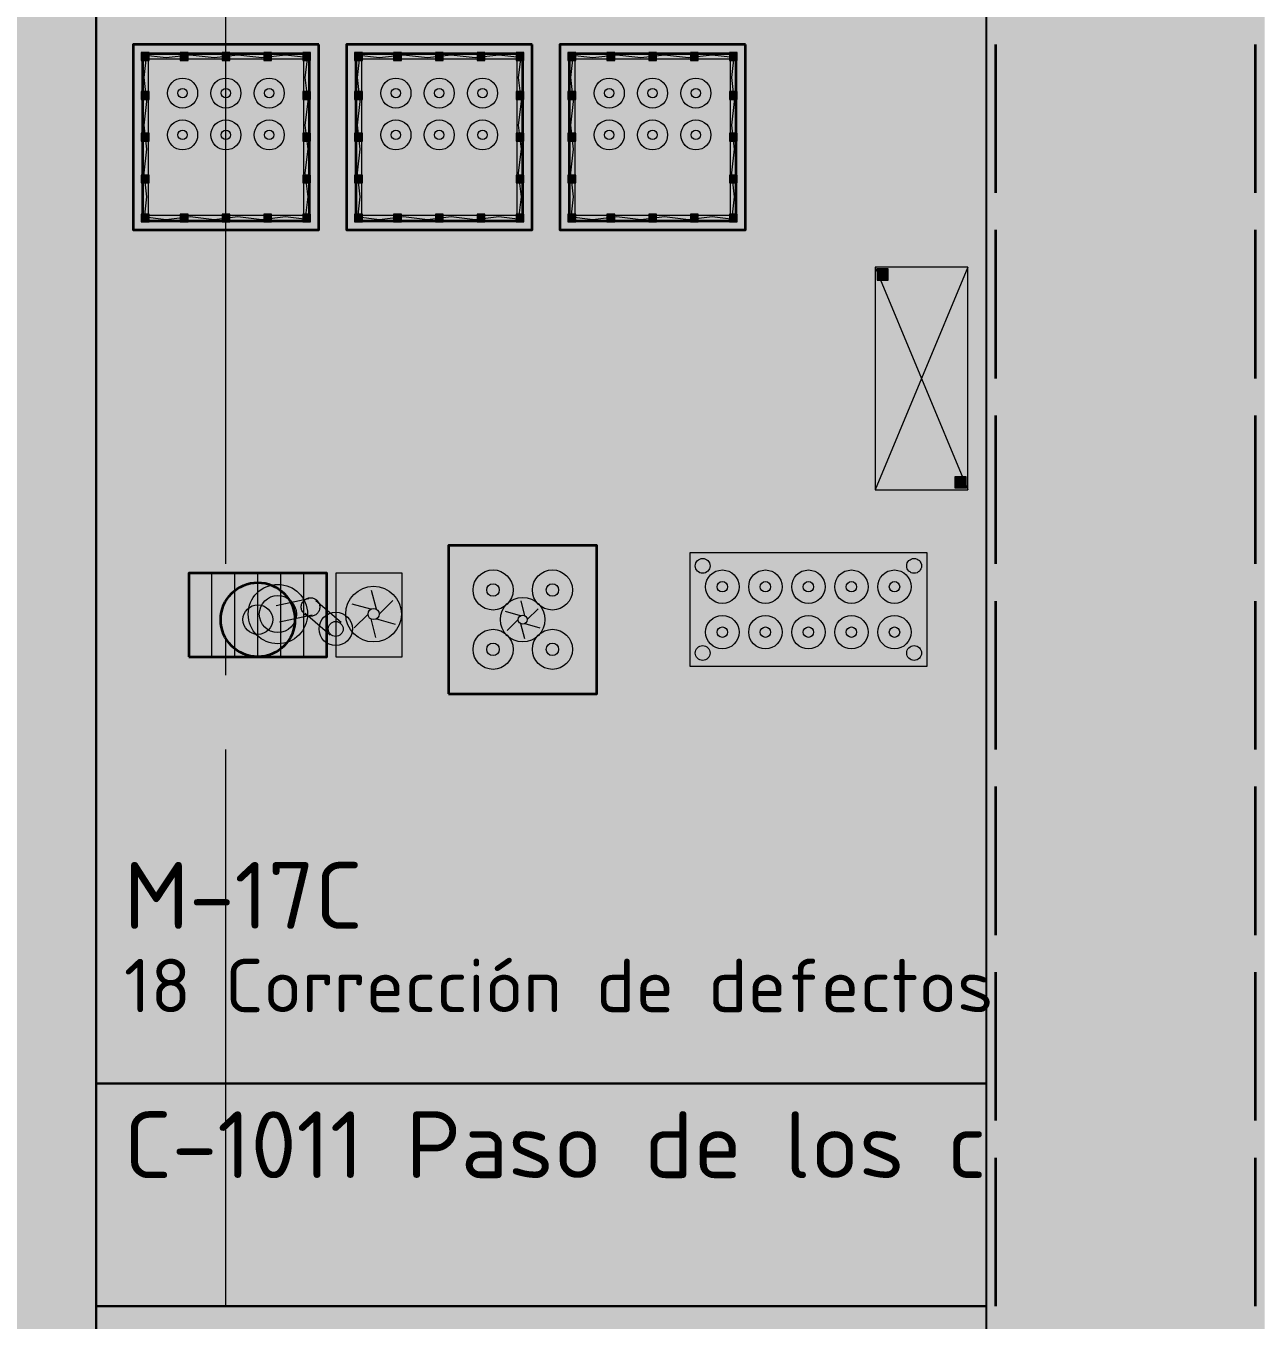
# Model space of a CAD drawing. Header units: millimetres. Extents: x 0 to 1189, y 0 to 841.
# Drawn here: x 432.61 to 465.88, y 529.12 to 564 of the extents above; entities that cross this region are included whole.
import ezdxf
from ezdxf.enums import TextEntityAlignment as Align

# ---------------------------------------------------------------- set-up
doc = ezdxf.new("R2010")
doc.units = ezdxf.units.MM
doc.linetypes.add('IRAM-E-TRAZOS', pattern=[5, 4, -1])
doc.linetypes.add('IRAM-F-TRAZO-PUNTO', pattern=[20, 15, -2, 1, -2])
for name, color, linetype, lineweight in [('A-EJE', 1, 'IRAM-F-TRAZO-PUNTO', 18), ('A-EQUIPO-FINO', 8, 'CONTINUOUS', 13), ('A-EQUIPO-OCULTO', 8, 'IRAM-E-TRAZOS', 13), ('A-EQUIPO-RELLENO', 9, 'CONTINUOUS', 13), ('A-RELLENO', 9, 'CONTINUOUS', 13), ('A-SECTOR', 1, 'CONTINUOUS', 25), ('A-SECTOR-TXT', 1, 'CONTINUOUS', 25)]:
    doc.layers.add(name, color=color, linetype=linetype, lineweight=lineweight)
doc.layers.add('A-EQUIPO', color=30, linetype='CONTINUOUS', lineweight=35, true_color=0xe67800)
doc.layers.add('A-PASILLO', color=2, linetype='IRAM-E-TRAZOS', lineweight=35, true_color=0xd7a500)
doc.styles.add('ISO3098', font='isocpeur.ttf')

msp = doc.modelspace()

# ---------------------------------------------------------------- hatches: boundary and pattern name
at = {"layer": 'A-EQUIPO-RELLENO', "true_color": 0xf5f5f5}
h = msp.add_hatch(color=7, dxfattribs=at)
h.dxf.hatch_style = 1
h.paths.add_polyline_path([(440.5, 563.5), (435.5, 563.5), (435.5, 558.5), (440.5, 558.5)])
at = {"layer": 'A-EQUIPO-RELLENO', "true_color": 0x969ba0}
h = msp.add_hatch(color=7, dxfattribs=at)
h.dxf.hatch_style = 1
h.paths.add_polyline_path([(435.93, 563.28), (435.72, 563.28), (435.72, 563.07), (435.93, 563.07)])
h = msp.add_hatch(color=7, dxfattribs=at)
h.dxf.hatch_style = 1
h.paths.add_polyline_path([(435.93, 563.28), (435.72, 563.28), (435.72, 563.07), (435.93, 563.07)])
h = msp.add_hatch(color=7, dxfattribs=at)
h.dxf.hatch_style = 1
h.paths.add_polyline_path([(436.98, 563.28), (436.77, 563.28), (436.77, 563.07), (436.98, 563.07)])
h = msp.add_hatch(color=7, dxfattribs=at)
h.dxf.hatch_style = 1
h.paths.add_polyline_path([(438.105, 563.28), (437.895, 563.28), (437.895, 563.07), (438.105, 563.07)])
h = msp.add_hatch(color=7, dxfattribs=at)
h.dxf.hatch_style = 1
h.paths.add_polyline_path([(439.23, 563.28), (439.02, 563.28), (439.02, 563.07), (439.23, 563.07)])
h = msp.add_hatch(color=7, dxfattribs=at)
h.dxf.hatch_style = 1
h.paths.add_polyline_path([(440.28, 563.28), (440.07, 563.28), (440.07, 563.07), (440.28, 563.07)])
h = msp.add_hatch(color=7, dxfattribs=at)
h.dxf.hatch_style = 1
h.paths.add_polyline_path([(440.28, 563.28), (440.07, 563.28), (440.07, 563.07), (440.28, 563.07)])
at = {"layer": 'A-EQUIPO-RELLENO', "true_color": 0xf5f5f5}
h = msp.add_hatch(color=7, dxfattribs=at)
h.dxf.hatch_style = 1
h.paths.add_polyline_path([(446.25, 563.5), (441.25, 563.5), (441.25, 558.5), (446.25, 558.5)])
at = {"layer": 'A-EQUIPO-RELLENO', "true_color": 0x969ba0}
h = msp.add_hatch(color=7, dxfattribs=at)
h.dxf.hatch_style = 1
h.paths.add_polyline_path([(441.68, 563.28), (441.47, 563.28), (441.47, 563.07), (441.68, 563.07)])
h = msp.add_hatch(color=7, dxfattribs=at)
h.dxf.hatch_style = 1
h.paths.add_polyline_path([(441.68, 563.28), (441.47, 563.28), (441.47, 563.07), (441.68, 563.07)])
h = msp.add_hatch(color=7, dxfattribs=at)
h.dxf.hatch_style = 1
h.paths.add_polyline_path([(442.73, 563.28), (442.52, 563.28), (442.52, 563.07), (442.73, 563.07)])
h = msp.add_hatch(color=7, dxfattribs=at)
h.dxf.hatch_style = 1
h.paths.add_polyline_path([(443.855, 563.28), (443.645, 563.28), (443.645, 563.07), (443.855, 563.07)])
h = msp.add_hatch(color=7, dxfattribs=at)
h.dxf.hatch_style = 1
h.paths.add_polyline_path([(444.98, 563.28), (444.77, 563.28), (444.77, 563.07), (444.98, 563.07)])
h = msp.add_hatch(color=7, dxfattribs=at)
h.dxf.hatch_style = 1
h.paths.add_polyline_path([(446.03, 563.28), (445.82, 563.28), (445.82, 563.07), (446.03, 563.07)])
h = msp.add_hatch(color=7, dxfattribs=at)
h.dxf.hatch_style = 1
h.paths.add_polyline_path([(446.03, 563.28), (445.82, 563.28), (445.82, 563.07), (446.03, 563.07)])
at = {"layer": 'A-EQUIPO-RELLENO', "true_color": 0xf5f5f5}
h = msp.add_hatch(color=7, dxfattribs=at)
h.dxf.hatch_style = 1
h.paths.add_polyline_path([(452, 563.5), (447, 563.5), (447, 558.5), (452, 558.5)])
at = {"layer": 'A-EQUIPO-RELLENO', "true_color": 0x969ba0}
h = msp.add_hatch(color=7, dxfattribs=at)
h.dxf.hatch_style = 1
h.paths.add_polyline_path([(447.43, 563.28), (447.22, 563.28), (447.22, 563.07), (447.43, 563.07)])
h = msp.add_hatch(color=7, dxfattribs=at)
h.dxf.hatch_style = 1
h.paths.add_polyline_path([(447.43, 563.28), (447.22, 563.28), (447.22, 563.07), (447.43, 563.07)])
h = msp.add_hatch(color=7, dxfattribs=at)
h.dxf.hatch_style = 1
h.paths.add_polyline_path([(448.48, 563.28), (448.27, 563.28), (448.27, 563.07), (448.48, 563.07)])
h = msp.add_hatch(color=7, dxfattribs=at)
h.dxf.hatch_style = 1
h.paths.add_polyline_path([(449.605, 563.28), (449.395, 563.28), (449.395, 563.07), (449.605, 563.07)])
h = msp.add_hatch(color=7, dxfattribs=at)
h.dxf.hatch_style = 1
h.paths.add_polyline_path([(450.73, 563.28), (450.52, 563.28), (450.52, 563.07), (450.73, 563.07)])
h = msp.add_hatch(color=7, dxfattribs=at)
h.dxf.hatch_style = 1
h.paths.add_polyline_path([(451.78, 563.28), (451.57, 563.28), (451.57, 563.07), (451.78, 563.07)])
h = msp.add_hatch(color=7, dxfattribs=at)
h.dxf.hatch_style = 1
h.paths.add_polyline_path([(451.78, 563.28), (451.57, 563.28), (451.57, 563.07), (451.78, 563.07)])
h = msp.add_hatch(color=7, dxfattribs=at)
h.dxf.hatch_style = 1
h.paths.add_polyline_path([(435.93, 562.23), (435.72, 562.23), (435.72, 562.02), (435.93, 562.02)])
h = msp.add_hatch(color=7, dxfattribs=at)
h.dxf.hatch_style = 1
h.paths.add_polyline_path([(440.28, 562.23), (440.07, 562.23), (440.07, 562.02), (440.28, 562.02)])
h = msp.add_hatch(color=7, dxfattribs=at)
h.dxf.hatch_style = 1
h.paths.add_polyline_path([(441.68, 562.23), (441.47, 562.23), (441.47, 562.02), (441.68, 562.02)])
h = msp.add_hatch(color=7, dxfattribs=at)
h.dxf.hatch_style = 1
h.paths.add_polyline_path([(446.03, 562.23), (445.82, 562.23), (445.82, 562.02), (446.03, 562.02)])
h = msp.add_hatch(color=7, dxfattribs=at)
h.dxf.hatch_style = 1
h.paths.add_polyline_path([(447.43, 562.23), (447.22, 562.23), (447.22, 562.02), (447.43, 562.02)])
h = msp.add_hatch(color=7, dxfattribs=at)
h.dxf.hatch_style = 1
h.paths.add_polyline_path([(451.78, 562.23), (451.57, 562.23), (451.57, 562.02), (451.78, 562.02)])
h = msp.add_hatch(color=7, dxfattribs=at)
h.dxf.hatch_style = 1
h.paths.add_polyline_path([(435.93, 561.105), (435.72, 561.105), (435.72, 560.895), (435.93, 560.895)])
h = msp.add_hatch(color=7, dxfattribs=at)
h.dxf.hatch_style = 1
h.paths.add_polyline_path([(440.28, 561.105), (440.07, 561.105), (440.07, 560.895), (440.28, 560.895)])
h = msp.add_hatch(color=7, dxfattribs=at)
h.dxf.hatch_style = 1
h.paths.add_polyline_path([(441.68, 561.105), (441.47, 561.105), (441.47, 560.895), (441.68, 560.895)])
h = msp.add_hatch(color=7, dxfattribs=at)
h.dxf.hatch_style = 1
h.paths.add_polyline_path([(446.03, 561.105), (445.82, 561.105), (445.82, 560.895), (446.03, 560.895)])
h = msp.add_hatch(color=7, dxfattribs=at)
h.dxf.hatch_style = 1
h.paths.add_polyline_path([(447.43, 561.105), (447.22, 561.105), (447.22, 560.895), (447.43, 560.895)])
h = msp.add_hatch(color=7, dxfattribs=at)
h.dxf.hatch_style = 1
h.paths.add_polyline_path([(451.78, 561.105), (451.57, 561.105), (451.57, 560.895), (451.78, 560.895)])
h = msp.add_hatch(color=7, dxfattribs=at)
h.dxf.hatch_style = 1
h.paths.add_polyline_path([(435.93, 559.98), (435.72, 559.98), (435.72, 559.77), (435.93, 559.77)])
h = msp.add_hatch(color=7, dxfattribs=at)
h.dxf.hatch_style = 1
h.paths.add_polyline_path([(440.28, 559.98), (440.07, 559.98), (440.07, 559.77), (440.28, 559.77)])
h = msp.add_hatch(color=7, dxfattribs=at)
h.dxf.hatch_style = 1
h.paths.add_polyline_path([(441.68, 559.98), (441.47, 559.98), (441.47, 559.77), (441.68, 559.77)])
h = msp.add_hatch(color=7, dxfattribs=at)
h.dxf.hatch_style = 1
h.paths.add_polyline_path([(446.03, 559.98), (445.82, 559.98), (445.82, 559.77), (446.03, 559.77)])
h = msp.add_hatch(color=7, dxfattribs=at)
h.dxf.hatch_style = 1
h.paths.add_polyline_path([(447.43, 559.98), (447.22, 559.98), (447.22, 559.77), (447.43, 559.77)])
h = msp.add_hatch(color=7, dxfattribs=at)
h.dxf.hatch_style = 1
h.paths.add_polyline_path([(451.78, 559.98), (451.57, 559.98), (451.57, 559.77), (451.78, 559.77)])
h = msp.add_hatch(color=7, dxfattribs=at)
h.dxf.hatch_style = 1
h.paths.add_polyline_path([(435.93, 558.93), (435.72, 558.93), (435.72, 558.72), (435.93, 558.72)])
h = msp.add_hatch(color=7, dxfattribs=at)
h.dxf.hatch_style = 1
h.paths.add_polyline_path([(435.93, 558.93), (435.72, 558.93), (435.72, 558.72), (435.93, 558.72)])
h = msp.add_hatch(color=7, dxfattribs=at)
h.dxf.hatch_style = 1
h.paths.add_polyline_path([(436.98, 558.93), (436.77, 558.93), (436.77, 558.72), (436.98, 558.72)])
h = msp.add_hatch(color=7, dxfattribs=at)
h.dxf.hatch_style = 1
h.paths.add_polyline_path([(438.105, 558.93), (437.895, 558.93), (437.895, 558.72), (438.105, 558.72)])
h = msp.add_hatch(color=7, dxfattribs=at)
h.dxf.hatch_style = 1
h.paths.add_polyline_path([(439.23, 558.93), (439.02, 558.93), (439.02, 558.72), (439.23, 558.72)])
h = msp.add_hatch(color=7, dxfattribs=at)
h.dxf.hatch_style = 1
h.paths.add_polyline_path([(440.28, 558.93), (440.07, 558.93), (440.07, 558.72), (440.28, 558.72)])
h = msp.add_hatch(color=7, dxfattribs=at)
h.dxf.hatch_style = 1
h.paths.add_polyline_path([(440.28, 558.93), (440.07, 558.93), (440.07, 558.72), (440.28, 558.72)])
h = msp.add_hatch(color=7, dxfattribs=at)
h.dxf.hatch_style = 1
h.paths.add_polyline_path([(441.68, 558.93), (441.47, 558.93), (441.47, 558.72), (441.68, 558.72)])
h = msp.add_hatch(color=7, dxfattribs=at)
h.dxf.hatch_style = 1
h.paths.add_polyline_path([(441.68, 558.93), (441.47, 558.93), (441.47, 558.72), (441.68, 558.72)])
h = msp.add_hatch(color=7, dxfattribs=at)
h.dxf.hatch_style = 1
h.paths.add_polyline_path([(442.73, 558.93), (442.52, 558.93), (442.52, 558.72), (442.73, 558.72)])
h = msp.add_hatch(color=7, dxfattribs=at)
h.dxf.hatch_style = 1
h.paths.add_polyline_path([(443.855, 558.93), (443.645, 558.93), (443.645, 558.72), (443.855, 558.72)])
h = msp.add_hatch(color=7, dxfattribs=at)
h.dxf.hatch_style = 1
h.paths.add_polyline_path([(444.98, 558.93), (444.77, 558.93), (444.77, 558.72), (444.98, 558.72)])
h = msp.add_hatch(color=7, dxfattribs=at)
h.dxf.hatch_style = 1
h.paths.add_polyline_path([(446.03, 558.93), (445.82, 558.93), (445.82, 558.72), (446.03, 558.72)])
h = msp.add_hatch(color=7, dxfattribs=at)
h.dxf.hatch_style = 1
h.paths.add_polyline_path([(446.03, 558.93), (445.82, 558.93), (445.82, 558.72), (446.03, 558.72)])
h = msp.add_hatch(color=7, dxfattribs=at)
h.dxf.hatch_style = 1
h.paths.add_polyline_path([(447.43, 558.93), (447.22, 558.93), (447.22, 558.72), (447.43, 558.72)])
h = msp.add_hatch(color=7, dxfattribs=at)
h.dxf.hatch_style = 1
h.paths.add_polyline_path([(447.43, 558.93), (447.22, 558.93), (447.22, 558.72), (447.43, 558.72)])
h = msp.add_hatch(color=7, dxfattribs=at)
h.dxf.hatch_style = 1
h.paths.add_polyline_path([(448.48, 558.93), (448.27, 558.93), (448.27, 558.72), (448.48, 558.72)])
h = msp.add_hatch(color=7, dxfattribs=at)
h.dxf.hatch_style = 1
h.paths.add_polyline_path([(449.605, 558.93), (449.395, 558.93), (449.395, 558.72), (449.605, 558.72)])
h = msp.add_hatch(color=7, dxfattribs=at)
h.dxf.hatch_style = 1
h.paths.add_polyline_path([(450.73, 558.93), (450.52, 558.93), (450.52, 558.72), (450.73, 558.72)])
h = msp.add_hatch(color=7, dxfattribs=at)
h.dxf.hatch_style = 1
h.paths.add_polyline_path([(451.78, 558.93), (451.57, 558.93), (451.57, 558.72), (451.78, 558.72)])
h = msp.add_hatch(color=7, dxfattribs=at)
h.dxf.hatch_style = 1
h.paths.add_polyline_path([(451.78, 558.93), (451.57, 558.93), (451.57, 558.72), (451.78, 558.72)])
at = {"layer": 'A-EQUIPO-RELLENO', "true_color": 0xeeeeee}
h = msp.add_hatch(color=7, dxfattribs=at)
h.dxf.hatch_style = 1
h.paths.add_polyline_path([(455.5, 557.5), (455.5, 551.5), (458, 551.5), (458, 557.5)])
at = {"layer": 'A-EQUIPO-RELLENO', "true_color": 0x969ba0}
h = msp.add_hatch(color=7, dxfattribs=at)
h.dxf.hatch_style = 1
h.paths.add_polyline_path([(455.55, 557.45), (455.55, 557.15), (455.85, 557.15), (455.85, 557.45)])
h = msp.add_hatch(color=7, dxfattribs=at)
h.dxf.hatch_style = 1
h.paths.add_polyline_path([(457.65, 551.85), (457.65, 551.55), (457.95, 551.55), (457.95, 551.85)])
at = {"layer": 'A-EQUIPO-RELLENO', "true_color": 0xe6e6dc}
h = msp.add_hatch(color=7, dxfattribs=at)
h.dxf.hatch_style = 1
h.paths.add_polyline_path([(444, 546), (448, 546), (448, 550), (444, 550)])
at = {"layer": 'A-EQUIPO-RELLENO', "true_color": 0xeeeeee}
h = msp.add_hatch(color=7, dxfattribs=at)
h.dxf.hatch_style = 1
h.paths.add_polyline_path([(450.5, 546.75), (456.9, 546.75), (456.9, 549.8), (450.5, 549.8)])
h = msp.add_hatch(color=7, dxfattribs=at)
h.dxf.hatch_style = 1
h.paths.add_polyline_path([(437, 547), (440.72, 547), (440.72, 549.25), (437, 549.25)])
at = {"layer": 'A-EQUIPO-RELLENO', "true_color": 0xcdd0d4}
h = msp.add_hatch(color=7, dxfattribs=at)
h.dxf.hatch_style = 1
h.paths.add_polyline_path([(440.96, 547), (442.75, 547), (442.75, 549.25), (440.96, 549.25)])
at = {"layer": 'A-RELLENO', "true_color": 0xf6f6f6}
h = msp.add_hatch(color=7, dxfattribs=at)
h.dxf.hatch_style = 1
h.paths.add_polyline_path([(458.5, 484.5), (466, 484.5), (466, 609.5), (458.5, 609.5)])
at = {"layer": 'A-RELLENO', "true_color": 0xf8d9c0}
h = msp.add_hatch(color=7, dxfattribs=at)
h.dxf.hatch_style = 1
h.paths.add_polyline_path([(428.5, 484.5), (434.5, 484.5), (434.5, 574.5), (428.5, 574.5)])
at = {"layer": 'A-RELLENO', "true_color": 0xfde4c8}
h = msp.add_hatch(color=7, dxfattribs=at)
h.dxf.hatch_style = 1
h.paths.add_polyline_path([(434.5, 535.5), (458.5, 535.5), (458.5, 564.5), (434.5, 564.5)])
at = {"layer": 'A-RELLENO', "true_color": 0xf8d9c0}
h = msp.add_hatch(color=7, dxfattribs=at)
h.dxf.hatch_style = 1
h.paths.add_polyline_path([(434.5, 529.5), (458.5, 529.5), (458.5, 535.5), (434.5, 535.5)])
h = msp.add_hatch(color=7, dxfattribs=at)
h.dxf.hatch_style = 1
h.paths.add_polyline_path([(434.5, 505.5), (458.5, 505.5), (458.5, 529.5), (434.5, 529.5)])

# ---------------------------------------------------------------- linework, layer by layer
at = {"layer": 'A-EJE'}
msp.add_line((438, 369.5), (438, 622.5), dxfattribs=at)
at = {"layer": 'A-EQUIPO'}
for points in [[(440.5, 563.5), (435.5, 563.5), (435.5, 558.5), (440.5, 558.5)], [(440.25, 563.25), (435.75, 563.25), (435.75, 558.75), (440.25, 558.75)], [(446.25, 563.5), (441.25, 563.5), (441.25, 558.5), (446.25, 558.5)], [(446, 563.25), (441.5, 563.25), (441.5, 558.75), (446, 558.75)], [(452, 563.5), (447, 563.5), (447, 558.5), (452, 558.5)], [(451.75, 563.25), (447.25, 563.25), (447.25, 558.75), (451.75, 558.75)], [(444, 546), (448, 546), (448, 550), (444, 550)], [(437, 547), (440.72, 547), (440.72, 549.25), (437, 549.25)]]:
    msp.add_lwpolyline(points, close=True, dxfattribs=at)
msp.add_circle((438.86, 548), 1, dxfattribs=at)
at = {"layer": 'A-EQUIPO-FINO'}
for p, q in [((455.5, 557.5), (458, 551.5)), ((458, 557.5), (455.5, 551.5)), ((437.62, 547), (437.62, 549.25)), ((438.24, 547), (438.24, 549.25)), ((438.86, 547), (438.86, 549.25)), ((439.48, 547), (439.48, 549.25)), ((440.1, 547), (440.1, 549.25))]:
    msp.add_line(p, q, dxfattribs=at)
for points in [[(435.93, 563.28), (435.72, 563.28), (435.72, 563.07), (435.93, 563.07)], [(435.93, 563.28), (435.72, 563.28), (435.72, 563.07), (435.93, 563.07)], [(436.98, 563.28), (436.77, 563.28), (436.77, 563.07), (436.98, 563.07)], [(438.105, 563.28), (437.895, 563.28), (437.895, 563.07), (438.105, 563.07)], [(439.23, 563.28), (439.02, 563.28), (439.02, 563.07), (439.23, 563.07)], [(440.28, 563.28), (440.07, 563.28), (440.07, 563.07), (440.28, 563.07)], [(440.28, 563.28), (440.07, 563.28), (440.07, 563.07), (440.28, 563.07)], [(441.68, 563.28), (441.47, 563.28), (441.47, 563.07), (441.68, 563.07)], [(441.68, 563.28), (441.47, 563.28), (441.47, 563.07), (441.68, 563.07)], [(442.73, 563.28), (442.52, 563.28), (442.52, 563.07), (442.73, 563.07)], [(443.855, 563.28), (443.645, 563.28), (443.645, 563.07), (443.855, 563.07)], [(444.98, 563.28), (444.77, 563.28), (444.77, 563.07), (444.98, 563.07)], [(446.03, 563.28), (445.82, 563.28), (445.82, 563.07), (446.03, 563.07)], [(446.03, 563.28), (445.82, 563.28), (445.82, 563.07), (446.03, 563.07)], [(447.43, 563.28), (447.22, 563.28), (447.22, 563.07), (447.43, 563.07)], [(447.43, 563.28), (447.22, 563.28), (447.22, 563.07), (447.43, 563.07)], [(448.48, 563.28), (448.27, 563.28), (448.27, 563.07), (448.48, 563.07)], [(449.605, 563.28), (449.395, 563.28), (449.395, 563.07), (449.605, 563.07)], [(450.73, 563.28), (450.52, 563.28), (450.52, 563.07), (450.73, 563.07)], [(451.78, 563.28), (451.57, 563.28), (451.57, 563.07), (451.78, 563.07)], [(451.78, 563.28), (451.57, 563.28), (451.57, 563.07), (451.78, 563.07)], [(440.1, 563.1), (435.9, 563.1), (435.9, 558.9), (440.1, 558.9)], [(445.85, 563.1), (441.65, 563.1), (441.65, 558.9), (445.85, 558.9)], [(451.6, 563.1), (447.4, 563.1), (447.4, 558.9), (451.6, 558.9)], [(435.93, 562.23), (435.72, 562.23), (435.72, 562.02), (435.93, 562.02)], [(440.28, 562.23), (440.07, 562.23), (440.07, 562.02), (440.28, 562.02)], [(441.68, 562.23), (441.47, 562.23), (441.47, 562.02), (441.68, 562.02)], [(446.03, 562.23), (445.82, 562.23), (445.82, 562.02), (446.03, 562.02)], [(447.43, 562.23), (447.22, 562.23), (447.22, 562.02), (447.43, 562.02)], [(451.78, 562.23), (451.57, 562.23), (451.57, 562.02), (451.78, 562.02)], [(435.93, 561.105), (435.72, 561.105), (435.72, 560.895), (435.93, 560.895)], [(440.28, 561.105), (440.07, 561.105), (440.07, 560.895), (440.28, 560.895)], [(441.68, 561.105), (441.47, 561.105), (441.47, 560.895), (441.68, 560.895)], [(446.03, 561.105), (445.82, 561.105), (445.82, 560.895), (446.03, 560.895)], [(447.43, 561.105), (447.22, 561.105), (447.22, 560.895), (447.43, 560.895)], [(451.78, 561.105), (451.57, 561.105), (451.57, 560.895), (451.78, 560.895)], [(435.93, 559.98), (435.72, 559.98), (435.72, 559.77), (435.93, 559.77)], [(440.28, 559.98), (440.07, 559.98), (440.07, 559.77), (440.28, 559.77)], [(441.68, 559.98), (441.47, 559.98), (441.47, 559.77), (441.68, 559.77)], [(446.03, 559.98), (445.82, 559.98), (445.82, 559.77), (446.03, 559.77)], [(447.43, 559.98), (447.22, 559.98), (447.22, 559.77), (447.43, 559.77)], [(451.78, 559.98), (451.57, 559.98), (451.57, 559.77), (451.78, 559.77)], [(435.93, 558.93), (435.72, 558.93), (435.72, 558.72), (435.93, 558.72)], [(435.93, 558.93), (435.72, 558.93), (435.72, 558.72), (435.93, 558.72)], [(436.98, 558.93), (436.77, 558.93), (436.77, 558.72), (436.98, 558.72)], [(438.105, 558.93), (437.895, 558.93), (437.895, 558.72), (438.105, 558.72)], [(439.23, 558.93), (439.02, 558.93), (439.02, 558.72), (439.23, 558.72)], [(440.28, 558.93), (440.07, 558.93), (440.07, 558.72), (440.28, 558.72)], [(440.28, 558.93), (440.07, 558.93), (440.07, 558.72), (440.28, 558.72)], [(441.68, 558.93), (441.47, 558.93), (441.47, 558.72), (441.68, 558.72)], [(441.68, 558.93), (441.47, 558.93), (441.47, 558.72), (441.68, 558.72)], [(442.73, 558.93), (442.52, 558.93), (442.52, 558.72), (442.73, 558.72)], [(443.855, 558.93), (443.645, 558.93), (443.645, 558.72), (443.855, 558.72)], [(444.98, 558.93), (444.77, 558.93), (444.77, 558.72), (444.98, 558.72)], [(446.03, 558.93), (445.82, 558.93), (445.82, 558.72), (446.03, 558.72)], [(446.03, 558.93), (445.82, 558.93), (445.82, 558.72), (446.03, 558.72)], [(447.43, 558.93), (447.22, 558.93), (447.22, 558.72), (447.43, 558.72)], [(447.43, 558.93), (447.22, 558.93), (447.22, 558.72), (447.43, 558.72)], [(448.48, 558.93), (448.27, 558.93), (448.27, 558.72), (448.48, 558.72)], [(449.605, 558.93), (449.395, 558.93), (449.395, 558.72), (449.605, 558.72)], [(450.73, 558.93), (450.52, 558.93), (450.52, 558.72), (450.73, 558.72)], [(451.78, 558.93), (451.57, 558.93), (451.57, 558.72), (451.78, 558.72)], [(451.78, 558.93), (451.57, 558.93), (451.57, 558.72), (451.78, 558.72)], [(455.5, 557.5), (455.5, 551.5), (458, 551.5), (458, 557.5)], [(455.55, 557.45), (455.55, 557.15), (455.85, 557.15), (455.85, 557.45)], [(457.65, 551.85), (457.65, 551.55), (457.95, 551.55), (457.95, 551.85)], [(450.5, 546.75), (456.9, 546.75), (456.9, 549.8), (450.5, 549.8)], [(440.96, 547), (442.75, 547), (442.75, 549.25), (440.96, 549.25)]]:
    msp.add_lwpolyline(points, close=True, dxfattribs=at)
for points in [[(435.863, 563.25), (435.787, 562.607), (435.863, 561.964), (435.787, 561.321), (435.863, 560.679), (435.787, 560.036), (435.863, 559.393), (435.787, 558.75)], [(440.137, 558.75), (440.213, 559.393), (440.137, 560.036), (440.213, 560.679), (440.137, 561.321), (440.213, 561.964), (440.137, 562.607), (440.213, 563.25)], [(441.613, 563.25), (441.538, 562.607), (441.613, 561.964), (441.538, 561.321), (441.613, 560.679), (441.538, 560.036), (441.613, 559.393), (441.538, 558.75)], [(445.888, 558.75), (445.963, 559.393), (445.888, 560.036), (445.963, 560.679), (445.888, 561.321), (445.963, 561.964), (445.888, 562.607), (445.963, 563.25)], [(447.362, 563.25), (447.288, 562.607), (447.362, 561.964), (447.288, 561.321), (447.362, 560.679), (447.288, 560.036), (447.362, 559.393), (447.288, 558.75)], [(451.638, 558.75), (451.712, 559.393), (451.638, 560.036), (451.712, 560.679), (451.638, 561.321), (451.712, 561.964), (451.638, 562.607), (451.712, 563.25)], [(440.25, 563.138), (439.607, 563.212), (438.964, 563.138), (438.321, 563.212), (437.679, 563.138), (437.036, 563.212), (436.393, 563.138), (435.75, 563.212)], [(446, 563.138), (445.357, 563.212), (444.714, 563.138), (444.071, 563.212), (443.429, 563.138), (442.786, 563.212), (442.143, 563.138), (441.5, 563.212)], [(451.75, 563.138), (451.107, 563.212), (450.464, 563.138), (449.821, 563.212), (449.179, 563.138), (448.536, 563.212), (447.893, 563.138), (447.25, 563.212)], [(435.75, 558.862), (436.393, 558.787), (437.036, 558.862), (437.679, 558.787), (438.321, 558.862), (438.964, 558.787), (439.607, 558.862), (440.25, 558.787)], [(441.5, 558.862), (442.143, 558.787), (442.786, 558.862), (443.429, 558.787), (444.071, 558.862), (444.714, 558.787), (445.357, 558.862), (446, 558.787)], [(447.25, 558.862), (447.893, 558.787), (448.536, 558.862), (449.179, 558.787), (449.821, 558.862), (450.464, 558.787), (451.107, 558.862), (451.75, 558.787)], [(442.055, 548.28), (441.924, 548.785)], [(441.905, 548.28), (441.402, 548.419)], [(442.13, 548.15), (442.502, 548.516)], [(446.06, 548.104), (445.956, 548.508)], [(446.12, 548), (446.418, 548.293)], [(441.83, 548.15), (441.458, 547.784)], [(441.905, 548.02), (442.036, 547.515)], [(442.055, 548.02), (442.558, 547.881)], [(445.94, 548.104), (445.538, 548.216)], [(445.88, 548), (445.582, 547.707)], [(445.94, 547.896), (446.044, 547.492)], [(446.06, 547.896), (446.462, 547.784)]]:
    msp.add_lwpolyline(points, dxfattribs=at)
for centre, radius in [((436.833, 562.188), 0.405), ((438, 562.188), 0.405), ((439.167, 562.188), 0.405), ((442.583, 562.188), 0.405), ((443.75, 562.188), 0.405), ((444.917, 562.188), 0.405), ((448.333, 562.188), 0.405), ((449.5, 562.188), 0.405), ((450.667, 562.188), 0.405), ((436.833, 562.188), 0.126), ((438, 562.188), 0.126), ((439.167, 562.188), 0.126), ((442.583, 562.188), 0.126), ((443.75, 562.188), 0.126), ((444.917, 562.188), 0.126), ((448.333, 562.188), 0.126), ((449.5, 562.188), 0.126), ((450.667, 562.188), 0.126), ((436.833, 561.062), 0.405), ((436.833, 561.062), 0.126), ((438, 561.062), 0.405), ((438, 561.062), 0.126), ((439.167, 561.062), 0.405), ((439.167, 561.062), 0.126), ((442.583, 561.062), 0.405), ((442.583, 561.062), 0.126), ((443.75, 561.062), 0.405), ((443.75, 561.062), 0.126), ((444.917, 561.062), 0.405), ((444.917, 561.062), 0.126), ((448.333, 561.062), 0.405), ((448.333, 561.062), 0.126), ((449.5, 561.062), 0.405), ((449.5, 561.062), 0.126), ((450.667, 561.062), 0.405), ((450.667, 561.062), 0.126), ((450.85, 549.45), 0.2), ((456.55, 549.45), 0.2), ((445.2, 548.8), 0.54), ((446.8, 548.8), 0.54), ((451.38, 548.888), 0.45), ((452.54, 548.888), 0.45), ((453.7, 548.888), 0.45), ((454.86, 548.888), 0.45), ((456.02, 548.888), 0.45), ((439.4, 548.15), 0.8), ((445.2, 548.8), 0.168), ((446.8, 548.8), 0.168), ((451.38, 548.888), 0.14), ((452.54, 548.888), 0.14), ((453.7, 548.888), 0.14), ((454.86, 548.888), 0.14), ((456.02, 548.888), 0.14), ((439.4, 548.15), 0.5), ((441.98, 548.15), 0.75), ((446, 548), 0.6), ((438.86, 548), 0.4), ((441.98, 548.15), 0.15), ((440.96, 547.75), 0.45), ((440.96, 547.75), 0.2), ((446, 548), 0.12), ((451.38, 547.663), 0.45), ((452.54, 547.663), 0.45), ((453.7, 547.663), 0.45), ((454.86, 547.663), 0.45), ((456.02, 547.663), 0.45), ((445.2, 547.2), 0.54), ((446.8, 547.2), 0.54), ((451.38, 547.663), 0.14), ((452.54, 547.663), 0.14), ((453.7, 547.663), 0.14), ((454.86, 547.663), 0.14), ((456.02, 547.663), 0.14), ((445.2, 547.2), 0.168), ((446.8, 547.2), 0.168), ((450.85, 547.1), 0.2), ((456.55, 547.1), 0.2)]:
    msp.add_circle(centre, radius, dxfattribs=at)
at = {"layer": 'A-EQUIPO-OCULTO'}
for p, q in [((439.25, 563.5), (436.75, 563.5)), ((445, 563.5), (442.5, 563.5)), ((450.75, 563.5), (448.25, 563.5)), ((440.233, 548.56), (439.353, 548.37)), ((441.107, 547.92), (440.427, 548.51)), ((440.327, 548.12), (439.447, 547.93)), ((440.813, 547.58), (440.133, 548.17))]:
    msp.add_line(p, q, dxfattribs=at)
msp.add_circle((440.28, 548.34), 0.25, dxfattribs=at)
at = {"layer": 'A-PASILLO'}
for p, q in [((458.75, 484.5), (458.75, 609.5)), ((465.75, 484.5), (465.75, 609.5))]:
    msp.add_line(p, q, dxfattribs=at)
at = {"layer": 'A-SECTOR'}
for points in [[(428.5, 484.5), (434.5, 484.5), (434.5, 574.5), (428.5, 574.5)], [(434.5, 535.5), (458.5, 535.5), (458.5, 564.5), (434.5, 564.5)], [(434.5, 529.5), (458.5, 529.5), (458.5, 535.5), (434.5, 535.5)], [(434.5, 505.5), (458.5, 505.5), (458.5, 529.5), (434.5, 529.5)]]:
    msp.add_lwpolyline(points, close=True, dxfattribs=at)

# ---------------------------------------------------------------- texts
at = {"layer": 'A-SECTOR-TXT', "style": 'ISO3098'}
for s, height, p in [('M-17C', 1.8, (435.25, 541.47)), ('18 Corrección de defectos', 1.44, (435.25, 538.86)), ('C-1011 Paso de los c', 1.8, (435.25, 534.75))]:
    msp.add_text(s, height=height, dxfattribs=at).set_placement(p, align=Align.TOP_LEFT)

doc.saveas('drawing.dxf')
